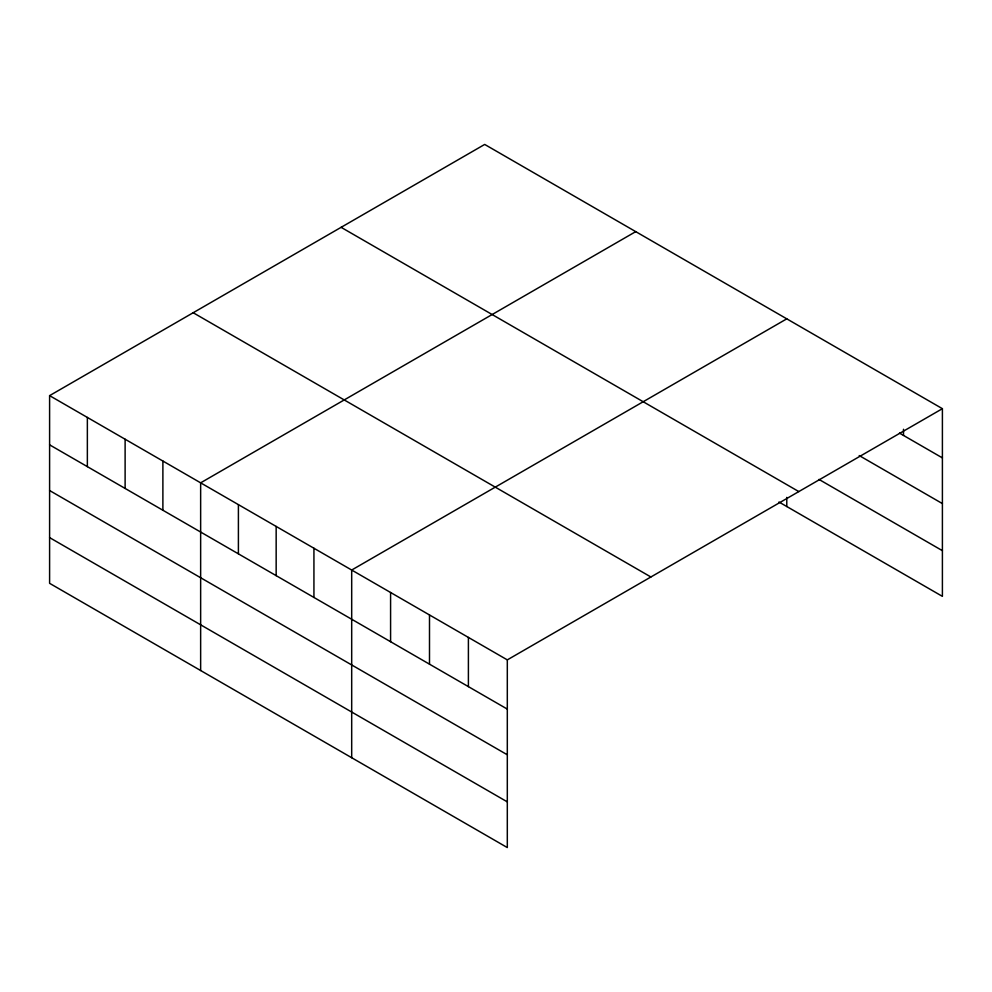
<?xml version="1.0" encoding="UTF-8"?>
<svg xmlns="http://www.w3.org/2000/svg" width="992" height="992" viewBox="0 0 992 992"><rect width="100%" height="100%" fill="white"/><g stroke="black" fill="none" stroke-linecap="round" stroke-linejoin="round"><path stroke-width="1.49" d="M507.309 754.788L507.309 659.878L49.6 395.634L49.6 583.321L507.309 847.565L507.309 754.788L49.6 490.532M778.968 502.014L942.4 596.366L942.4 408.679L484.691 144.435L49.6 395.634M635.736 231.632L200.644 482.831L200.644 670.518M786.78 318.841L351.689 570.04L351.689 757.727M507.309 659.878L942.4 408.679M899.471 433.107L942.4 457.895M859.221 455.564L942.4 503.589M818.983 479.421L942.4 550.672M341.112 227.329L798.82 491.586M193.18 312.728L650.888 576.984M49.6 444.838L507.309 709.094M49.6 537.614L507.309 801.871M903.501 429.276L903.501 435.426M786.78 497.389L786.78 506.528M468.398 637.422L468.398 686.625M429.499 614.966L429.499 664.169M390.588 592.497L390.588 641.712M313.931 548.241L313.931 597.444M276.16 526.43L276.16 575.645M238.402 504.63L238.402 553.846M162.886 461.032L162.886 510.248M125.116 439.233L125.116 488.436M87.358 417.434L87.358 466.637"/></g></svg>
